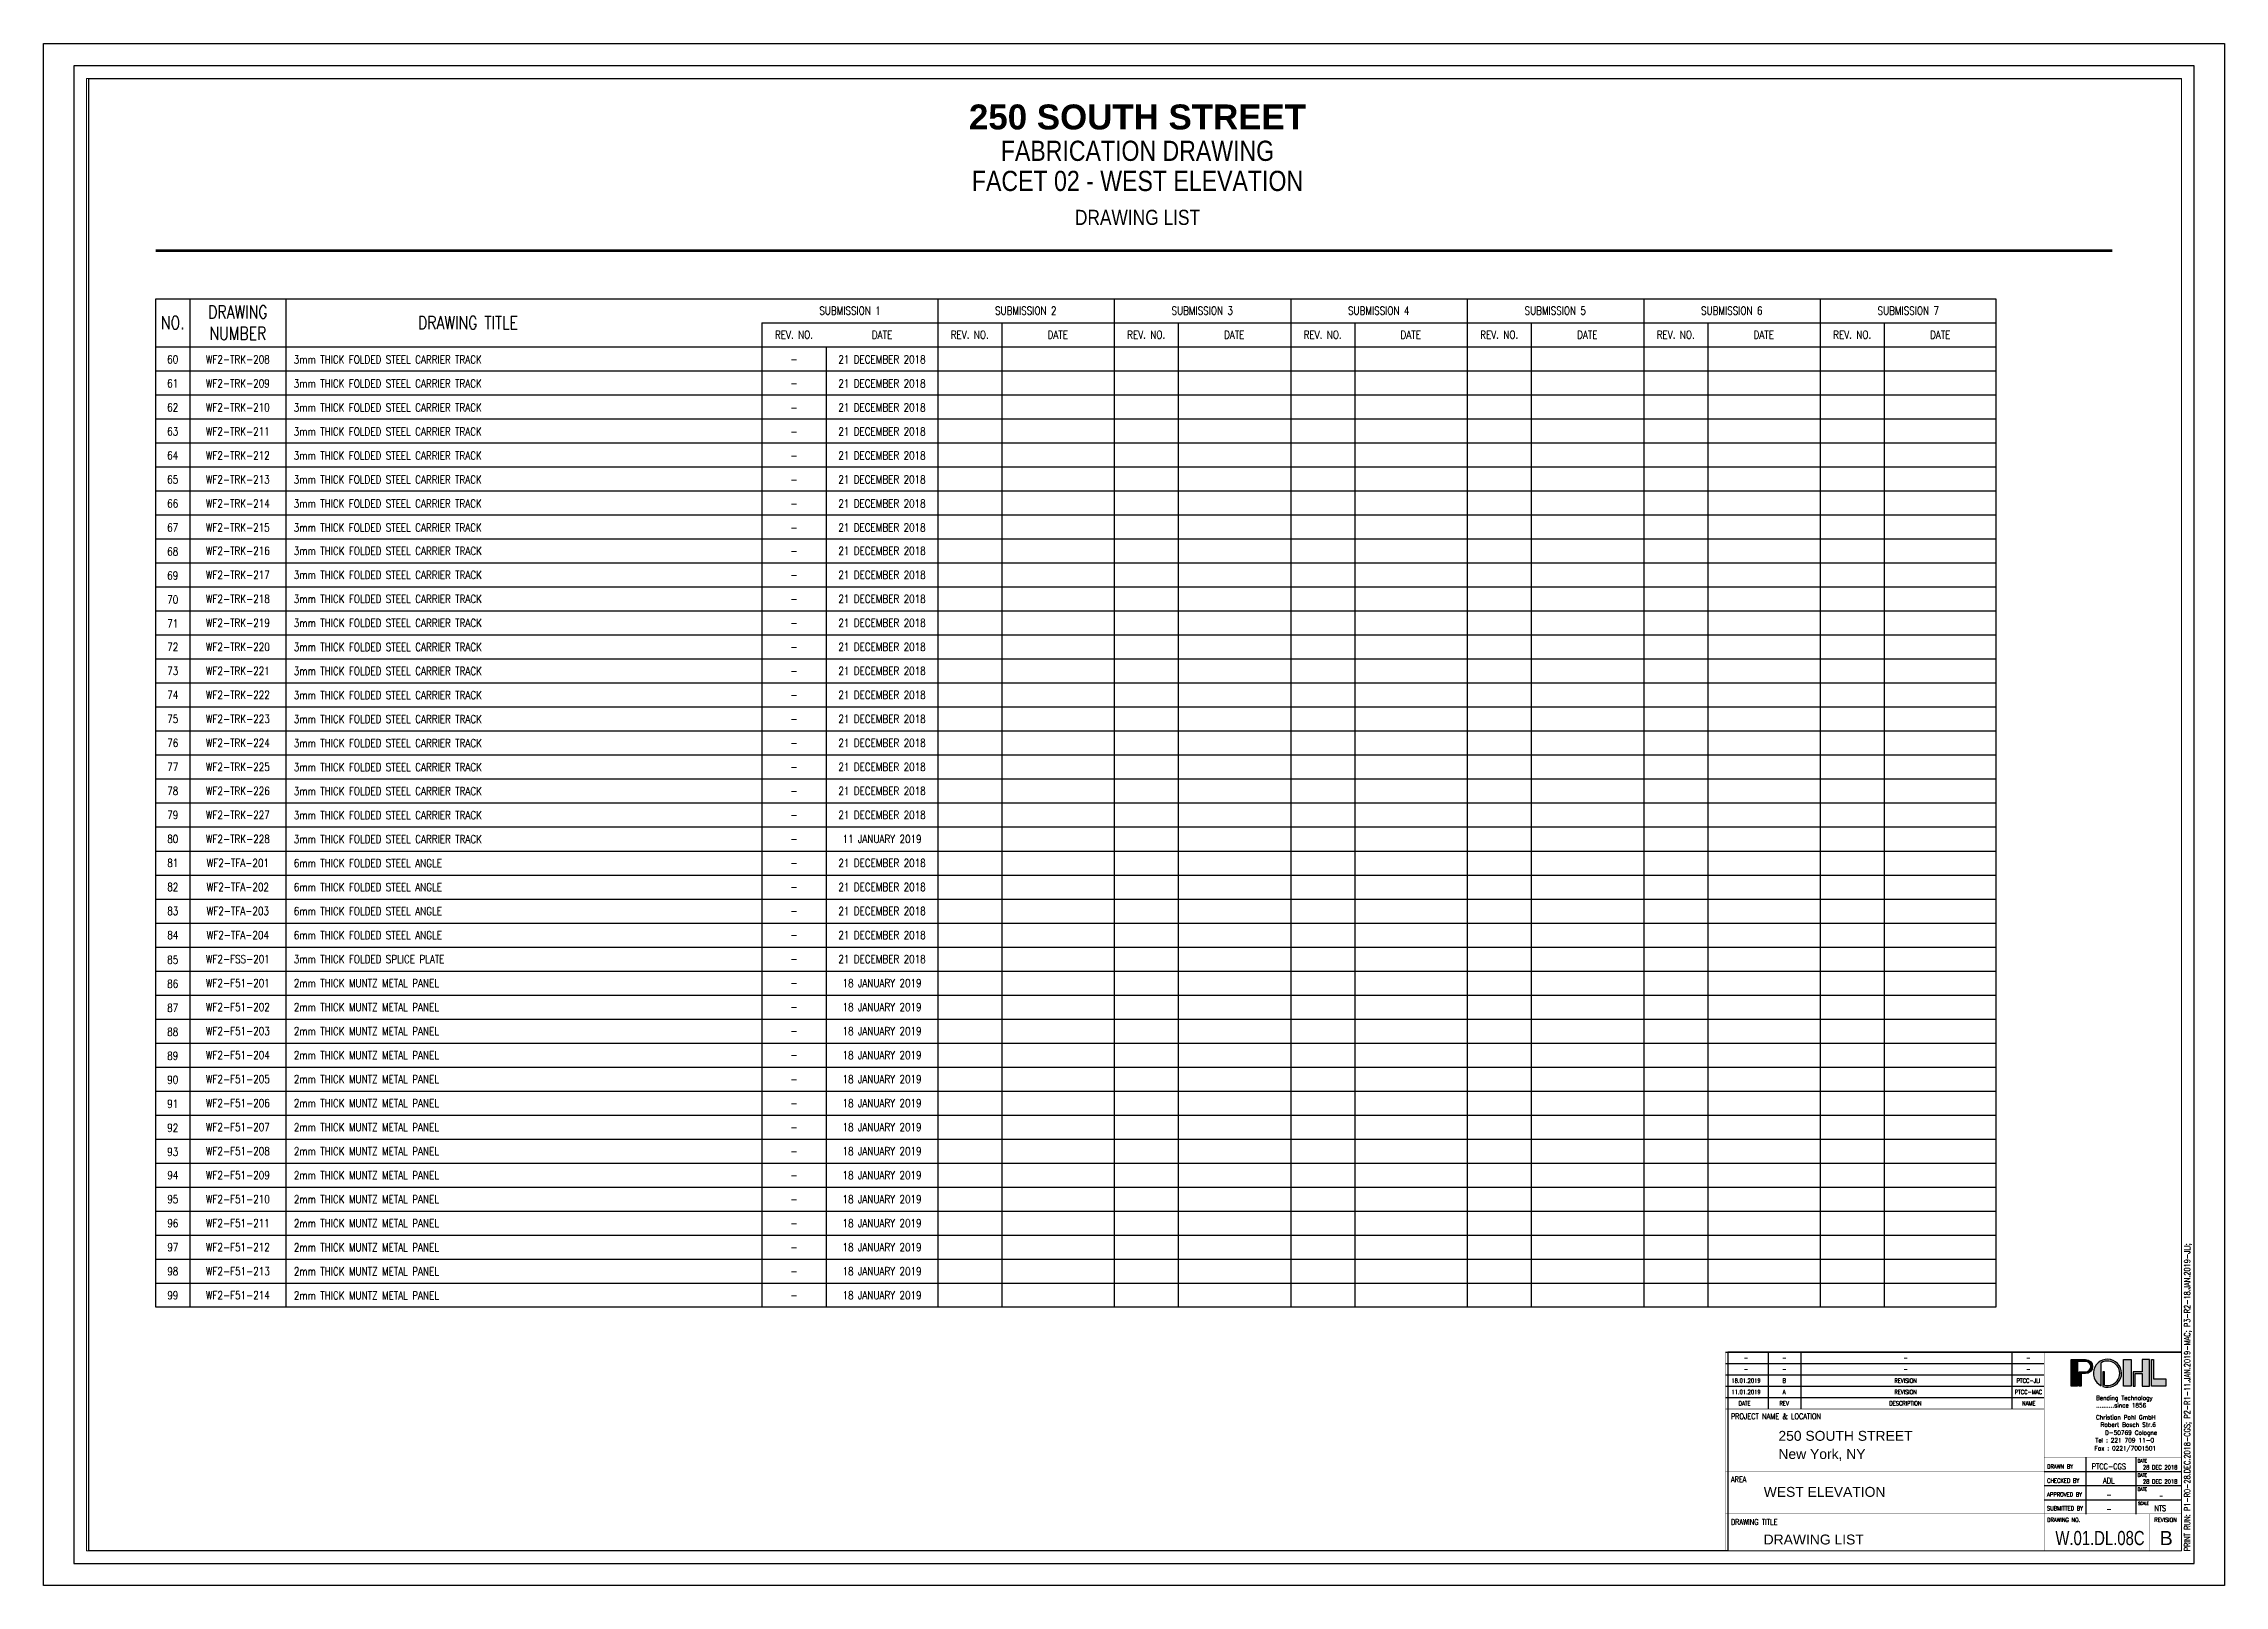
# Paper-space layout 'W.01.DL.08C' of a CAD drawing. Header units: inches. Extents: x -0.5 to 33.6, y -0.3 to 23.7.
# The model-space entities are those that its viewports show. They can reach past a viewport. Long polylines and large blocks are cut down to what shows.
import ezdxf
from ezdxf.enums import TextEntityAlignment as Align

# ---------------------------------------------------------------- set-up
doc = ezdxf.new("R2010")
doc.units = ezdxf.units.IN
doc.header["$MEASUREMENT"] = 0
doc.layers.get('Defpoints').update_dxf_attribs({"color": 250})
for name, color, linetype in [('Z-DIMN-1', 7, 'Continuous'), ('Z-SYMB', 7, 'Continuous'), ('Z-TEXT', 7, 'Continuous')]:
    doc.layers.add(name, color=color, linetype=linetype)
doc.styles.add('Austin', font='romans.shx', dxfattribs={"width": 0.8})
doc.styles.add('AUSTIN_BDR$0$RS8', font='romans.shx', dxfattribs={"width": 0.8})
doc.styles.add('POHL 2', font='arial.ttf')
doc.styles.add('ROMANS', font='romans.shx', dxfattribs={"width": 0.8, "bigfont": 'special.shx'})
doc.styles.get("Standard").update_dxf_attribs({"font": 'ARIALN.TTF'})

# ---------------------------------------------------------------- blocks, each defined once
blk = doc.blocks.new('POHL Germany LOGO A0')
for points in [[(12.4, -6.88), (12.4, -11.97), (13.05, -11.97), (13.05, -7.53), (14.62, -7.53, 1), (14.62, -2.57), (9.53, -2.57), (9.53, -11.97), (11.83, -11.97), (11.83, -3.22), (14.62, -3.22, -1), (14.62, -6.88)], [(21.32, -11.58), (21.32, -6.88), (20.66, -6.88), (20.66, -12.07, 31.872457), (20.09, -11.82), (20.09, -3.73, -1.507879)]]:
    blk.add_hatch(color=150).paths.add_polyline_path(points)
h = blk.add_hatch(color=150)
h.paths.add_polyline_path([(42.92, -11.96), (42.92, -9.34), (38.55, -9.34), (38.55, -2.53), (37.86, -2.53), (37.86, -11.96)])
h.paths.add_polyline_path([(34.62, -7.5), (34.62, -11.99), (37.12, -11.99), (37.12, -2.53), (34.62, -2.53), (34.62, -6.9), (32.12, -6.9), (31.43, -6.9), (31.43, -11.99), (32.12, -11.99), (32.12, -7.5)])
h.paths.add_polyline_path([(30.75, -2.56), (27.99, -2.56), (27.99, -11.99), (30.69, -11.99), (30.75, -11.92)])
at = {"color": 150}
for p, q in [((20.09, -11.82), (20.09, -3.73)), ((21.32, -6.88), (20.66, -6.88)), ((20.66, -6.88), (20.66, -12.07)), ((21.32, -11.58), (21.32, -6.88)), ((30.69, -11.99), (30.75, -11.92))]:
    blk.add_line(p, q, dxfattribs=at)
blk.add_lwpolyline([(12.4, -11.97), (12.4, -6.88), (14.62, -6.88, 1), (14.62, -3.22), (11.83, -3.22), (11.83, -11.97), (9.53, -11.97), (9.53, -2.57), (14.62, -2.57, -1), (14.62, -7.53), (13.05, -7.53), (13.05, -11.97)], format="xyb", close=True, dxfattribs=at)
for points in [[(27.99, -2.56), (30.75, -2.56), (30.75, -11.99), (27.99, -11.99)], [(34.62, -7.5), (34.62, -11.99), (37.12, -11.99), (37.12, -2.53), (34.62, -2.53), (34.62, -6.9), (32.12, -6.9), (31.43, -6.9), (31.43, -11.99), (32.12, -11.99), (32.12, -7.5)], [(42.92, -9.34), (42.92, -11.96), (37.86, -11.96), (37.86, -2.53), (38.55, -2.53), (38.55, -9.34)]]:
    blk.add_lwpolyline(points, close=True, dxfattribs=at)
for centre, radius, start, end in [((22.35, -7.4), 4.96, 250.17273, 242.98446), ((22.36, -7.4), 4.31, 255.97007, 121.76365)]:
    blk.add_arc(centre, radius, start, end, dxfattribs=at)
at = {"style": 'Austin'}
blk.add_text('Bending Technology', height=1.5, dxfattribs=at).set_placement((18.28, -16.84))
at = {"color": 7, "style": 'Austin'}
for s, p in [('Christian Pohl GmbH', (18.28, -23.67)), ('..........since 1856', (18.28, -19.45)), ('Tel : 221 709 11-0', (18.07, -31.77)), ('Robert Bosch Str.6', (19.91, -26.29)), ('D-50769 Cologne', (21.48, -29.11)), ('Fax : 0221/7001501', (17.78, -34.6))]:
    blk.add_text(s, height=1.5, dxfattribs=at).set_placement(p)
blk = doc.blocks.new('Title Block A1 Shop')
at = {"color": 1}
for p, q in [((655.08, 83.75), (836, 83.75)), ((672.06, 83.75), (672.06, 61.25)), ((684.99, 83.75), (684.99, 61.25)), ((768.59, 83.75), (768.59, 61.25)), ((655.08, 65.75), (781.45, 65.75)), ((798.04, 42.13), (798.04, 19.49)), ((817.88, 42.13), (817.88, 19.49))]:
    blk.add_line(p, q, dxfattribs=at)
at = {"color": 14}
for p, q in [((655.08, 79.25), (781.45, 79.25)), ((655.08, 74.75), (781.45, 74.75)), ((655.08, 70.25), (781.45, 70.25)), ((781.45, 36.5), (836, 36.5)), ((781.45, 30.88), (836, 30.88)), ((781.45, 25.25), (836, 25.25))]:
    blk.add_line(p, q, dxfattribs=at)
at = {"color": 8}
blk.add_lwpolyline([(841, 0), (841, 594), (0, 594), (0, 0)], close=True, dxfattribs=at)
at = {"color": 4, "lineweight": 30, "const_width": 0.225}
blk.add_lwpolyline([(836, 5), (836, 589), (5, 589), (5, 5)], close=True, dxfattribs=at)
at = {"color": 4, "const_width": 0.169}
blk.add_lwpolyline([(655.08, 83.75), (836, 83.75), (836, 5), (655.08, 5)], close=True, dxfattribs=at)
for points in [[(781.45, 83.75), (781.45, 5)], [(655.08, 61.25), (781.45, 61.25)], [(655.08, 36.5), (781.45, 36.5)], [(836, 42.13), (781.45, 42.13)], [(655.08, 19.63), (781.45, 19.63)], [(781.45, 19.63), (836, 19.63)], [(823.22, 19.63), (823.22, 5)]]:
    blk.add_lwpolyline(points, dxfattribs=at)
at = {"xscale": 1.125, "yscale": 1.125, "zscale": 1.125}
blk.add_blockref('POHL Germany LOGO A0', (781.45, 83.75), dxfattribs=at)
at = {"color": 8, "style": 'Austin', "width": 0.8}
for p in [(818.55, 39.99), (818.55, 34.36), (818.55, 28.74)]:
    blk.add_text('DATE', height=1.35, dxfattribs=at).set_placement(p)
at = {"color": 7, "style": 'Austin'}
for s, insert, char_height, attachment_point in [('DATE', (665.01, 63.5), 1.688, 6), ('REV', (678.34, 63.5), 1.688, 5), ('DESCRIPTION', (726.41, 63.5), 1.6875, 5), ('NAME', (775.37, 63.5), 1.688, 5)]:
    blk.add_mtext(s, dxfattribs=dict(at, insert=insert, char_height=char_height, attachment_point=attachment_point))
at = {"color": 8}
for s, insert, char_height, attachment_point, style in [('PROJECT NAME & LOCATION', (657.2, 58.34), 2.25, 4, 'Austin'), ('DRAWN BY', (782.61, 38.44), 1.688, 4, 'Austin'), ('AREA', (657.2, 33.32), 2.25, 4, 'Austin'), ('APPROVED BY', (782.61, 27.34), 1.6875, 4, 'Austin'), ('CHECKED BY', (782.61, 32.85), 1.688, 4, 'Austin'), ('DRAWING TITLE', (657.2, 16.43), 2.25, 4, 'Austin'), ('SUBMITTED BY', (782.61, 21.85), 1.6875, 4, 'Austin'), ('\\PDRAWING NO.', (782.61, 18.68), 1.6875, 4, 'AUSTIN_BDR$0$RS8'), ('\\PSCALE', (818.73, 24.8), 1.181, 4, 'Austin'), ('\\PREVISION', (829.61, 18.68), 1.688, 5, 'AUSTIN_BDR$0$RS8')]:
    blk.add_mtext(s, dxfattribs=dict(at, insert=insert, char_height=char_height, attachment_point=attachment_point, style=style))
at = {"color": 8, "style": 'Austin', "width": 0.8}
for tag, height, p in [('DATE_4', 1.69, (663.22, 81.5)), ('NUM_4', 1.69, (678.39, 81.5)), ('DESCRIPTION_4', 1.69, (726.48, 81.5)), ('NAME_4', 1.69, (775.23, 81.5)), ('DATE_3', 1.69, (663.22, 77)), ('DATE_2', 1.69, (663.22, 72.5)), ('NUM_3', 1.69, (678.39, 77)), ('NUM_2', 1.69, (678.39, 72.5)), ('DESCRIPTION_3', 1.69, (726.48, 77)), ('DESCRIPTION_2', 1.69, (726.48, 72.5)), ('NAME_3', 1.69, (775.23, 77)), ('NAME_2', 1.69, (775.23, 72.5)), ('DATE_1', 1.69, (663.22, 68)), ('NUM_1', 1.69, (678.39, 68)), ('DESCRIPTION_1', 1.69, (726.48, 68)), ('NAME_1', 1.69, (775.23, 68)), ('DRAW_BY', 2.25, (807.14, 38.45)), ('DRAW_DATE', 1.69, (827.51, 38.11)), ('CHECK_BY', 2.25, (807.14, 32.83)), ('APP_BY', 2.25, (807.14, 27.2)), ('CHECK_DATE', 1.69, (827.88, 32.48)), ('APP_DATE', 1.69, (827.89, 26.86)), ('SUBMITTED', 2.25, (807.14, 21.58)), ('SCALE', 2.25, (827.51, 21.91))]:
    blk.add_attdef(tag, text='', height=height, dxfattribs=at).set_placement(p, align=Align.MIDDLE_CENTER)
at = {"color": 7, "linetype": 'Continuous', "style": 'POHL 2'}
for tag, p in [('PROJECT_NAME_1', (676.08, 47.44)), ('PROJECT_NAME_2', (676.08, 40.22)), ('AREA', (676.08, 25.23)), ('DRAWING_TITLE', (676.08, 6.34))]:
    blk.add_attdef(tag, text='', height=3.94, dxfattribs=at).set_placement(p, align=Align.BOTTOM_LEFT)
at = {"color": 7, "style": 'POHL 2'}
for tag, p in [('NO.', (785.92, 5.57)), ('REV', (827.26, 5.57))]:
    blk.add_attdef(tag, text='', height=5.63, dxfattribs=at).set_placement(p, align=Align.BOTTOM_LEFT)

msp = doc.modelspace()

# ---------------------------------------------------------------- linework, layer by layer
msp.add_lwpolyline([(-71.178, -387.301, 0.0394, 0.0394, 0), (-40.627, -387.301, 0, 0, 0)], format="xyseb")
for points in [[(-71.178, -389.176), (-42.443, -389.176)], [(-71.178, -389.551), (-42.443, -389.551)], [(-71.178, -389.926), (-42.443, -389.926)], [(-71.178, -390.301), (-42.443, -390.301)], [(-71.178, -390.676), (-42.443, -390.676)], [(-71.178, -391.051), (-42.443, -391.051)], [(-71.178, -391.426), (-42.443, -391.426)], [(-71.178, -391.801), (-42.443, -391.801)], [(-71.178, -392.176), (-42.443, -392.176)], [(-71.178, -392.551), (-42.443, -392.551)], [(-71.178, -392.926), (-42.443, -392.926)], [(-71.178, -393.301), (-42.443, -393.301)], [(-71.178, -393.676), (-42.443, -393.676)], [(-71.178, -394.051), (-42.443, -394.051)], [(-71.178, -394.426), (-42.443, -394.426)], [(-71.178, -394.801), (-42.443, -394.801)], [(-71.178, -395.176), (-42.443, -395.176)], [(-71.178, -395.551), (-42.443, -395.551)], [(-71.178, -395.926), (-42.443, -395.926)], [(-71.178, -396.301), (-42.443, -396.301)], [(-71.178, -396.676), (-42.443, -396.676)], [(-71.178, -397.051), (-42.443, -397.051)], [(-71.178, -397.426), (-42.443, -397.426)], [(-71.178, -397.801), (-42.443, -397.801)], [(-71.178, -398.176), (-42.443, -398.176)], [(-71.178, -398.551), (-42.443, -398.551)], [(-71.178, -398.551), (-42.443, -398.551)], [(-71.178, -398.926), (-42.443, -398.926)], [(-71.178, -399.301), (-42.443, -399.301)], [(-71.178, -399.676), (-42.443, -399.676)], [(-71.178, -400.051), (-42.443, -400.051)], [(-71.178, -400.426), (-42.443, -400.426)], [(-71.178, -400.801), (-42.443, -400.801)], [(-71.178, -401.176), (-42.443, -401.176)], [(-71.178, -401.551), (-42.443, -401.551)], [(-71.178, -401.926), (-42.443, -401.926)], [(-71.178, -402.301), (-42.443, -402.301)], [(-71.178, -402.676), (-42.443, -402.676)], [(-71.178, -403.051), (-42.443, -403.051)], [(-71.178, -403.426), (-42.443, -403.426)]]:
    msp.add_lwpolyline(points)
at = {"layer": 'Defpoints'}
msp.add_lwpolyline([(-72.224, -384.612), (-39.508, -384.612), (-39.508, -404.504), (-46.63, -404.504), (-46.63, -407.604), (-72.224, -407.604)], close=True, dxfattribs=at)
at = {"layer": 'Z-SYMB', "color": 1}
msp.add_line((-69.147, -398.551), (-69.147, -400.051), dxfattribs=at)
at = {"layer": 'Z-SYMB', "color": 5}
msp.add_lwpolyline([(-71.178, -388.051), (-42.443, -388.051), (-42.443, -403.801), (-71.178, -403.801)], close=True, dxfattribs=at)
at = {"layer": 'Z-SYMB', "color": 1}
for points in [[(-70.647, -388.051), (-70.647, -403.801)], [(-69.147, -388.051), (-69.147, -403.801)]]:
    msp.add_lwpolyline(points, dxfattribs=at)
at = {"layer": 'Z-SYMB', "color": 5}
for points in [[(-58.968, -388.051), (-58.968, -403.801)], [(-56.212, -388.051), (-56.212, -403.801)], [(-53.456, -388.051), (-53.456, -403.801)], [(-50.699, -388.051), (-50.699, -403.801)], [(-47.943, -388.051), (-47.943, -403.801)], [(-45.187, -388.051), (-45.187, -403.801)], [(-61.712, -388.426), (-61.712, -403.801)], [(-71.178, -388.801), (-42.443, -388.801)]]:
    msp.add_lwpolyline(points, dxfattribs=at)
at = {"layer": 'Z-SYMB', "color": 2}
for points in [[(-61.712, -388.426), (-42.443, -388.426)], [(-57.968, -388.426), (-57.968, -403.801)], [(-55.212, -388.426), (-55.212, -403.801)], [(-52.456, -388.426), (-52.456, -403.801)], [(-49.699, -388.426), (-49.699, -403.801)], [(-46.943, -388.426), (-46.943, -403.801)], [(-44.187, -388.426), (-44.187, -403.801)], [(-60.712, -388.801), (-60.712, -403.801)]]:
    msp.add_lwpolyline(points, dxfattribs=at)

# ---------------------------------------------------------------- texts
at = {"insert": (-55.848, -385.018), "char_height": 0.38976, "width": 18.05801, "attachment_point": 2}
msp.add_mtext('{\\fArial Greek|b1|i0|c0|p34;250 SOUTH STREET}', dxfattribs=at)
at = {"attachment_point": 2}
for s, insert, char_height in [('FABRICATION DRAWING', (-55.848, -385.584), 0.31496), ('FACET 02 - WEST ELEVATION', (-55.848, -386.054), 0.31496), ('DRAWING LIST', (-55.848, -386.663), 0.23622)]:
    msp.add_mtext(s, dxfattribs=dict(at, insert=insert, char_height=char_height))
at = {"layer": 'Z-TEXT', "style": 'ROMANS', "width": 0.8}
for s, p in [('3mm THICK FOLDED STEEL CARRIER TRACK', (-69.023, -389.001)), ('3mm THICK FOLDED STEEL CARRIER TRACK', (-69.023, -389.376)), ('3mm THICK FOLDED STEEL CARRIER TRACK', (-69.023, -389.751)), ('3mm THICK FOLDED STEEL CARRIER TRACK', (-69.023, -390.126)), ('3mm THICK FOLDED STEEL CARRIER TRACK', (-69.023, -390.501)), ('3mm THICK FOLDED STEEL CARRIER TRACK', (-69.023, -390.876)), ('3mm THICK FOLDED STEEL CARRIER TRACK', (-69.023, -391.251)), ('3mm THICK FOLDED STEEL CARRIER TRACK', (-69.023, -391.626)), ('3mm THICK FOLDED STEEL CARRIER TRACK', (-69.022, -391.99)), ('3mm THICK FOLDED STEEL CARRIER TRACK', (-69.022, -392.365)), ('3mm THICK FOLDED STEEL CARRIER TRACK', (-69.022, -392.74)), ('3mm THICK FOLDED STEEL CARRIER TRACK', (-69.022, -393.115)), ('3mm THICK FOLDED STEEL CARRIER TRACK', (-69.022, -393.49)), ('3mm THICK FOLDED STEEL CARRIER TRACK', (-69.022, -393.865)), ('3mm THICK FOLDED STEEL CARRIER TRACK', (-69.022, -394.24)), ('3mm THICK FOLDED STEEL CARRIER TRACK', (-69.022, -394.615)), ('3mm THICK FOLDED STEEL CARRIER TRACK', (-69.022, -394.99)), ('3mm THICK FOLDED STEEL CARRIER TRACK', (-69.022, -395.365)), ('3mm THICK FOLDED STEEL CARRIER TRACK', (-69.022, -395.74)), ('3mm THICK FOLDED STEEL CARRIER TRACK', (-69.022, -396.115)), ('3mm THICK FOLDED STEEL CARRIER TRACK', (-69.022, -396.49)), ('6mm THICK FOLDED STEEL ANGLE', (-69.022, -396.865)), ('6mm THICK FOLDED STEEL ANGLE', (-69.022, -397.24)), ('6mm THICK FOLDED STEEL ANGLE', (-69.022, -397.615)), ('6mm THICK FOLDED STEEL ANGLE', (-69.022, -397.99)), ('3mm THICK FOLDED SPLICE PLATE', (-69.022, -398.365))]:
    msp.add_text(s, height=0.12538, dxfattribs=at).set_placement(p, align=Align.MIDDLE_LEFT)
at = {"layer": 'Z-TEXT', "color": 1, "style": 'ROMANS', "width": 0.8}
for p in [(-69.022, -398.74), (-69.022, -399.115), (-69.022, -399.49), (-69.022, -399.865), (-69.022, -400.24), (-69.022, -400.615), (-69.022, -400.99), (-69.022, -401.365), (-69.022, -401.74), (-69.022, -402.115), (-69.022, -402.49), (-69.022, -402.865), (-69.022, -403.24), (-69.022, -403.615)]:
    msp.add_text('2mm THICK MUNTZ METAL PANEL', height=0.12538, dxfattribs=at).set_placement(p, align=Align.MIDDLE_LEFT)
at = {"layer": 'Z-TEXT', "color": 2, "char_height": 0.2006, "attachment_point": 5, "style": 'ROMANS'}
for s, insert in [('DRAWING \\PNUMBER', (-69.897, -388.426)), ('NO.', (-70.913, -388.426)), ('DRAWING TITLE', (-66.304, -388.426))]:
    msp.add_mtext(s, dxfattribs=dict(at, insert=insert))
at = {"layer": 'Z-TEXT', "attachment_point": 5, "style": 'ROMANS'}
for s, insert, char_height in [('SUBMISSION 1', (-60.337, -388.238), 0.12538), ('SUBMISSION 2', (-57.593, -388.238), 0.12538), ('SUBMISSION 3', (-54.837, -388.238), 0.12538), ('SUBMISSION 4', (-52.081, -388.238), 0.12538), ('SUBMISSION 5', (-49.324, -388.238), 0.12538), ('SUBMISSION 6', (-46.568, -388.238), 0.12538), ('SUBMISSION 7', (-43.812, -388.238), 0.12538), ('REV. NO.', (-61.212, -388.613), 0.1254), ('DATE', (-59.837, -388.613), 0.1254), ('REV. NO.', (-58.468, -388.613), 0.1254), ('DATE', (-57.093, -388.613), 0.1254), ('REV. NO.', (-55.712, -388.613), 0.1254), ('DATE', (-54.337, -388.613), 0.1254), ('REV. NO.', (-52.956, -388.613), 0.1254), ('DATE', (-51.581, -388.613), 0.1254), ('REV. NO.', (-50.199, -388.613), 0.1254), ('DATE', (-48.824, -388.613), 0.1254), ('REV. NO.', (-47.443, -388.613), 0.1254), ('DATE', (-46.068, -388.613), 0.1254), ('REV. NO.', (-44.687, -388.613), 0.1254), ('DATE', (-43.312, -388.613), 0.1254), ('60', (-70.914, -388.999), 0.1254), ('WF2-TRK-208', (-69.898, -388.999), 0.1254), ('-', (-61.213, -388.999), 0.125), ('21 DECEMBER 2018', (-59.838, -388.999), 0.12538), ('61', (-70.914, -389.374), 0.1254), ('WF2-TRK-209', (-69.898, -389.374), 0.1254), ('-', (-61.213, -389.374), 0.125), ('21 DECEMBER 2018', (-59.838, -389.374), 0.12538), ('62', (-70.914, -389.749), 0.1254), ('WF2-TRK-210', (-69.898, -389.749), 0.1254), ('-', (-61.213, -389.749), 0.125), ('21 DECEMBER 2018', (-59.838, -389.749), 0.12538), ('63', (-70.914, -390.124), 0.1254), ('WF2-TRK-211', (-69.898, -390.124), 0.1254), ('-', (-61.213, -390.124), 0.125), ('21 DECEMBER 2018', (-59.838, -390.124), 0.12538), ('64', (-70.914, -390.499), 0.1254), ('WF2-TRK-212', (-69.898, -390.499), 0.1254), ('-', (-61.213, -390.499), 0.125), ('21 DECEMBER 2018', (-59.838, -390.499), 0.12538), ('65', (-70.914, -390.874), 0.1254), ('WF2-TRK-213', (-69.898, -390.874), 0.1254), ('-', (-61.213, -390.874), 0.125), ('21 DECEMBER 2018', (-59.838, -390.874), 0.12538), ('66', (-70.914, -391.249), 0.1254), ('WF2-TRK-214', (-69.898, -391.249), 0.1254), ('-', (-61.213, -391.249), 0.125), ('21 DECEMBER 2018', (-59.838, -391.249), 0.12538), ('67', (-70.914, -391.624), 0.1254), ('WF2-TRK-215', (-69.898, -391.624), 0.1254), ('21 DECEMBER 2018', (-59.838, -391.624), 0.12538), ('68', (-70.914, -391.999), 0.1254), ('WF2-TRK-216', (-69.897, -391.988), 0.1254), ('-', (-61.213, -391.624), 0.125), ('21 DECEMBER 2018', (-59.837, -391.988), 0.12538), ('69', (-70.914, -392.374), 0.1254), ('WF2-TRK-217', (-69.897, -392.363), 0.1254), ('-', (-61.212, -391.988), 0.125), ('21 DECEMBER 2018', (-59.837, -392.363), 0.12538), ('-', (-61.212, -392.363), 0.125), ('70', (-70.914, -392.749), 0.1254), ('WF2-TRK-218', (-69.897, -392.738), 0.1254), ('-', (-61.212, -392.738), 0.125), ('21 DECEMBER 2018', (-59.837, -392.738), 0.12538), ('71', (-70.914, -393.124), 0.1254), ('WF2-TRK-219', (-69.897, -393.113), 0.1254), ('-', (-61.212, -393.113), 0.125), ('21 DECEMBER 2018', (-59.837, -393.113), 0.12538), ('72', (-70.913, -393.488), 0.1254), ('WF2-TRK-220', (-69.897, -393.488), 0.1254), ('-', (-61.212, -393.488), 0.125), ('21 DECEMBER 2018', (-59.837, -393.488), 0.12538), ('73', (-70.913, -393.863), 0.1254), ('WF2-TRK-221', (-69.897, -393.863), 0.1254), ('-', (-61.212, -393.863), 0.125), ('21 DECEMBER 2018', (-59.837, -393.863), 0.12538), ('74', (-70.913, -394.238), 0.1254), ('WF2-TRK-222', (-69.897, -394.238), 0.1254), ('-', (-61.212, -394.238), 0.125), ('21 DECEMBER 2018', (-59.837, -394.238), 0.12538), ('75', (-70.913, -394.613), 0.1254), ('WF2-TRK-223', (-69.897, -394.613), 0.1254), ('-', (-61.212, -394.613), 0.125), ('21 DECEMBER 2018', (-59.837, -394.613), 0.12538), ('76', (-70.913, -394.988), 0.1254), ('WF2-TRK-224', (-69.897, -394.988), 0.1254), ('-', (-61.212, -394.988), 0.125), ('21 DECEMBER 2018', (-59.837, -394.988), 0.12538), ('77', (-70.913, -395.363), 0.1254), ('WF2-TRK-225', (-69.897, -395.363), 0.1254), ('-', (-61.212, -395.363), 0.125), ('21 DECEMBER 2018', (-59.837, -395.363), 0.12538), ('78', (-70.913, -395.738), 0.1254), ('WF2-TRK-226', (-69.897, -395.738), 0.1254), ('21 DECEMBER 2018', (-59.837, -395.738), 0.12538), ('79', (-70.913, -396.113), 0.1254), ('WF2-TRK-227', (-69.897, -396.113), 0.1254), ('-', (-61.212, -395.738), 0.125), ('21 DECEMBER 2018', (-59.837, -396.113), 0.12538), ('-', (-61.212, -396.113), 0.125), ('80', (-70.913, -396.488), 0.1254), ('WF2-TRK-228', (-69.897, -396.488), 0.12538), ('-', (-61.212, -396.488), 0.125), ('11 JANUARY 2019', (-59.837, -396.488), 0.12538), ('81', (-70.913, -396.863), 0.1254), ('WF2-TFA-201', (-69.897, -396.863), 0.1254), ('-', (-61.212, -396.863), 0.125), ('21 DECEMBER 2018', (-59.837, -396.863), 0.12538), ('82', (-70.913, -397.238), 0.1254), ('WF2-TFA-202', (-69.897, -397.238), 0.1254), ('-', (-61.212, -397.238), 0.125), ('21 DECEMBER 2018', (-59.837, -397.238), 0.12538), ('83', (-70.913, -397.613), 0.1254), ('WF2-TFA-203', (-69.897, -397.613), 0.1254), ('-', (-61.212, -397.613), 0.125), ('21 DECEMBER 2018', (-59.837, -397.613), 0.12538), ('84', (-70.913, -397.988), 0.1254), ('WF2-TFA-204', (-69.897, -397.988), 0.1254), ('-', (-61.212, -397.988), 0.125), ('21 DECEMBER 2018', (-59.837, -397.988), 0.12538), ('85', (-70.914, -398.374), 0.1254), ('WF2-FSS-201', (-69.897, -398.363), 0.1254), ('-', (-61.212, -398.363), 0.125), ('21 DECEMBER 2018', (-59.837, -398.363), 0.12538)]:
    msp.add_mtext(s, dxfattribs=dict(at, insert=insert, char_height=char_height))
at = {"layer": 'Z-TEXT', "color": 1, "attachment_point": 5, "style": 'ROMANS'}
for s, insert, char_height in [('86', (-70.914, -398.749), 0.1254), ('WF2-F51-201', (-69.897, -398.738), 0.12538), ('-', (-61.212, -398.738), 0.125), ('18 JANUARY 2019', (-59.837, -398.738), 0.12538), ('87', (-70.914, -399.124), 0.1254), ('WF2-F51-202', (-69.897, -399.113), 0.12538), ('-', (-61.212, -399.113), 0.125), ('18 JANUARY 2019', (-59.837, -399.113), 0.12538), ('88', (-70.914, -399.499), 0.1254), ('WF2-F51-203', (-69.897, -399.488), 0.12538), ('18 JANUARY 2019', (-59.837, -399.488), 0.12538), ('WF2-F51-204', (-69.897, -399.863), 0.12538), ('-', (-61.212, -399.488), 0.125), ('18 JANUARY 2019', (-59.837, -399.863), 0.12538), ('89', (-70.914, -399.874), 0.1254), ('-', (-61.212, -399.863), 0.125), ('90', (-70.914, -400.249), 0.1254), ('WF2-F51-205', (-69.897, -400.238), 0.12538), ('-', (-61.212, -400.238), 0.125), ('18 JANUARY 2019', (-59.837, -400.238), 0.12538), ('91', (-70.914, -400.624), 0.1254), ('WF2-F51-206', (-69.897, -400.613), 0.12538), ('-', (-61.212, -400.613), 0.125), ('18 JANUARY 2019', (-59.837, -400.613), 0.12538), ('92', (-70.914, -400.999), 0.1254), ('WF2-F51-207', (-69.897, -400.988), 0.12538), ('-', (-61.212, -400.988), 0.125), ('18 JANUARY 2019', (-59.837, -400.988), 0.12538), ('93', (-70.914, -401.374), 0.1254), ('WF2-F51-208', (-69.897, -401.363), 0.12538), ('-', (-61.212, -401.363), 0.125), ('18 JANUARY 2019', (-59.837, -401.363), 0.12538), ('94', (-70.913, -401.738), 0.1254), ('WF2-F51-209', (-69.897, -401.738), 0.12538), ('-', (-61.212, -401.738), 0.125), ('18 JANUARY 2019', (-59.837, -401.738), 0.12538), ('95', (-70.913, -402.113), 0.1254), ('WF2-F51-210', (-69.897, -402.113), 0.12538), ('-', (-61.212, -402.113), 0.125), ('18 JANUARY 2019', (-59.837, -402.113), 0.12538), ('96', (-70.913, -402.488), 0.1254), ('WF2-F51-211', (-69.897, -402.488), 0.12538), ('-', (-61.212, -402.488), 0.125), ('18 JANUARY 2019', (-59.837, -402.488), 0.12538), ('97', (-70.913, -402.863), 0.1254), ('WF2-F51-212', (-69.897, -402.863), 0.12538), ('18 JANUARY 2019', (-59.837, -402.863), 0.12538), ('98', (-70.913, -403.238), 0.1254), ('WF2-F51-213', (-69.897, -403.238), 0.12538), ('-', (-61.212, -402.863), 0.125), ('18 JANUARY 2019', (-59.837, -403.238), 0.12538), ('99', (-70.913, -403.613), 0.1254), ('WF2-F51-214', (-69.897, -403.613), 0.12538), ('-', (-61.212, -403.238), 0.125), ('18 JANUARY 2019', (-59.837, -403.613), 0.12538), ('-', (-61.212, -403.613), 0.125)]:
    msp.add_mtext(s, dxfattribs=dict(at, insert=insert, char_height=char_height))

psp = doc.layouts.new('W.01.DL.08C')

# ---------------------------------------------------------------- linework, layer by layer
at = {"layer": 'Defpoints'}
psp.add_lwpolyline([(-0.474, 23.734), (33.581, 23.734), (33.581, -0.343), (-0.474, -0.343)], close=True, dxfattribs=at)

# ---------------------------------------------------------------- block references
at = {"layer": 'Z-DIMN-1'}
ref = psp.add_blockref('Title Block A1 Shop', (0, 0), dxfattribs=dict(at, xscale=0.03937007874016001, yscale=0.03937007874016001, zscale=0.03937007874016001))
ref.add_attrib('DRAWING_TITLE', 'DRAWING LIST', dxfattribs={"layer": '0', "color": 7, "linetype": 'Continuous', "height": 0.15502, "style": 'POHL 2'}).set_placement((26.386, 0.249), align=Align.BOTTOM_LEFT)
ref.add_attrib('PROJECT_NAME_2', 'New York, NY', dxfattribs={"layer": '0', "color": 7, "linetype": 'Continuous', "height": 0.15502, "style": 'POHL 2'}).set_placement((26.617, 1.584), align=Align.BOTTOM_LEFT)
ref.add_attrib('SUBMITTED', '-', dxfattribs={"layer": '0', "color": 8, "height": 0.0886, "style": 'Austin', "width": 0.8}).set_placement((31.777, 0.85), align=Align.MIDDLE_CENTER)
ref.add_attrib('APP_DATE', '-', dxfattribs={"layer": '0', "color": 8, "height": 0.0664, "style": 'Austin', "width": 0.8}).set_placement((32.594, 1.057), align=Align.MIDDLE_CENTER)
ref.add_attrib('CHECK_DATE', '28 DEC 2018', dxfattribs={"layer": '0', "color": 8, "height": 0.06644, "style": 'Austin', "width": 0.8}).set_placement((32.578, 1.279), align=Align.MIDDLE_CENTER)
ref.add_attrib('DATE_4', '-', dxfattribs={"layer": '0', "color": 8, "height": 0.0664, "style": 'Austin', "width": 0.8}).set_placement((26.111, 3.209), align=Align.MIDDLE_CENTER)
ref.add_attrib('NUM_4', '-', dxfattribs={"layer": '0', "color": 8, "height": 0.0664, "style": 'Austin', "width": 0.8}).set_placement((26.708, 3.209), align=Align.MIDDLE_CENTER)
ref.add_attrib('DESCRIPTION_4', '-', dxfattribs={"layer": '0', "color": 8, "height": 0.0664, "style": 'Austin', "width": 0.8}).set_placement((28.602, 3.209), align=Align.MIDDLE_CENTER)
ref.add_attrib('NAME_4', '-', dxfattribs={"layer": '0', "color": 8, "height": 0.0664, "style": 'Austin', "width": 0.8}).set_placement((30.521, 3.209), align=Align.MIDDLE_CENTER)
ref.add_attrib('DATE_3', '-', dxfattribs={"layer": '0', "color": 8, "height": 0.0664, "style": 'Austin', "width": 0.8}).set_placement((26.111, 3.031), align=Align.MIDDLE_CENTER)
ref.add_attrib('NUM_3', '-', dxfattribs={"layer": '0', "color": 8, "height": 0.0664, "style": 'Austin', "width": 0.8}).set_placement((26.708, 3.031), align=Align.MIDDLE_CENTER)
ref.add_attrib('DESCRIPTION_3', '-', dxfattribs={"layer": '0', "color": 8, "height": 0.0664, "style": 'Austin', "width": 0.8}).set_placement((28.602, 3.031), align=Align.MIDDLE_CENTER)
ref.add_attrib('NAME_3', '-', dxfattribs={"layer": '0', "color": 8, "height": 0.0664, "style": 'Austin', "width": 0.8}).set_placement((30.521, 3.031), align=Align.MIDDLE_CENTER)
ref.add_attrib('DATE_2', '18.01.2019', dxfattribs={"layer": '0', "color": 8, "height": 0.0664, "style": 'Austin', "width": 0.8}).set_placement((26.111, 2.854), align=Align.MIDDLE_CENTER)
ref.add_attrib('NUM_2', 'B', dxfattribs={"layer": '0', "color": 8, "height": 0.0664, "style": 'Austin', "width": 0.8}).set_placement((26.708, 2.854), align=Align.MIDDLE_CENTER)
ref.add_attrib('DESCRIPTION_2', 'REVISION', dxfattribs={"layer": '0', "color": 8, "height": 0.0664, "style": 'Austin', "width": 0.8}).set_placement((28.602, 2.854), align=Align.MIDDLE_CENTER)
ref.add_attrib('NAME_2', 'PTCC-JLI', dxfattribs={"layer": '0', "color": 8, "height": 0.0664, "style": 'Austin', "width": 0.8}).set_placement((30.521, 2.854), align=Align.MIDDLE_CENTER)
ref.add_attrib('DATE_1', '11.01.2019', dxfattribs={"layer": '0', "color": 8, "height": 0.0664, "style": 'Austin', "width": 0.8}).set_placement((26.111, 2.677), align=Align.MIDDLE_CENTER)
ref.add_attrib('NUM_1', 'A', dxfattribs={"layer": '0', "color": 8, "height": 0.0664, "style": 'Austin', "width": 0.8}).set_placement((26.708, 2.677), align=Align.MIDDLE_CENTER)
ref.add_attrib('DESCRIPTION_1', 'REVISION', dxfattribs={"layer": '0', "color": 8, "height": 0.0664, "style": 'Austin', "width": 0.8}).set_placement((28.602, 2.677), align=Align.MIDDLE_CENTER)
ref.add_attrib('NAME_1', 'PTCC-MAC', dxfattribs={"layer": '0', "color": 8, "height": 0.0664, "style": 'Austin', "width": 0.8}).set_placement((30.521, 2.677), align=Align.MIDDLE_CENTER)
ref.add_attrib('PROJECT_NAME_1', '250 SOUTH STREET', dxfattribs={"layer": '0', "color": 7, "linetype": 'Continuous', "height": 0.15502, "style": 'POHL 2'}).set_placement((26.617, 1.868), align=Align.BOTTOM_LEFT)
ref.add_attrib('AREA', 'WEST ELEVATION', dxfattribs={"layer": '0', "color": 7, "linetype": 'Continuous', "height": 0.15502, "style": 'POHL 2'}).set_placement((26.387, 0.993), align=Align.BOTTOM_LEFT)
ref.add_attrib('NO.', 'W.01.DL.08C', dxfattribs={"layer": '0', "color": 7, "height": 0.22146, "style": 'POHL 2', "width": 0.75}).set_placement((30.942, 0.219), align=Align.BOTTOM_LEFT)
ref.add_attrib('REV', 'B', dxfattribs={"layer": '0', "color": 7, "height": 0.221, "style": 'POHL 2'}).set_placement((32.569, 0.219), align=Align.BOTTOM_LEFT)
ref.add_attrib('DRAW_BY', 'PTCC-CGS', dxfattribs={"layer": '0', "color": 8, "height": 0.0886, "style": 'Austin', "width": 0.8}).set_placement((31.777, 1.514), align=Align.MIDDLE_CENTER)
ref.add_attrib('CHECK_BY', 'ADL', dxfattribs={"layer": '0', "color": 8, "height": 0.0886, "style": 'Austin', "width": 0.8}).set_placement((31.777, 1.292), align=Align.MIDDLE_CENTER)
ref.add_attrib('APP_BY', '-', dxfattribs={"layer": '0', "color": 8, "height": 0.0886, "style": 'Austin', "width": 0.8}).set_placement((31.777, 1.071), align=Align.MIDDLE_CENTER)
ref.add_attrib('DRAW_DATE', '28 DEC 2018', dxfattribs={"layer": '0', "color": 8, "height": 0.06644, "style": 'Austin', "width": 0.8}).set_placement((32.578, 1.5), align=Align.MIDDLE_CENTER)
ref.add_attrib('SCALE', 'NTS', dxfattribs={"layer": '0', "color": 8, "height": 0.0886, "style": 'Austin', "width": 0.666667}).set_placement((32.579, 0.862), align=Align.MIDDLE_CENTER)

# ---------------------------------------------------------------- texts
at = {"layer": 'Z-TEXT', "insert": (33.014, 0.19), "char_height": 0.09375, "attachment_point": 4, "rotation": 90, "style": 'ROMANS'}
psp.add_mtext('PRINT RUN: P1-R0-28.DEC.2018-CGS; P2-R1-11.JAN.2019-MAC; P3-R2-18.JAN.2019-JLI;', dxfattribs=at)

# ---------------------------------------------------------------- viewports
at = {"layer": 'Defpoints'}
psp.add_viewport(center=(16.555, 11.693), size=(32.717, 22.99213), view_center_point=(-55.901, -396.108), view_height=22.99213, dxfattribs=at)

doc.saveas('drawing.dxf')
